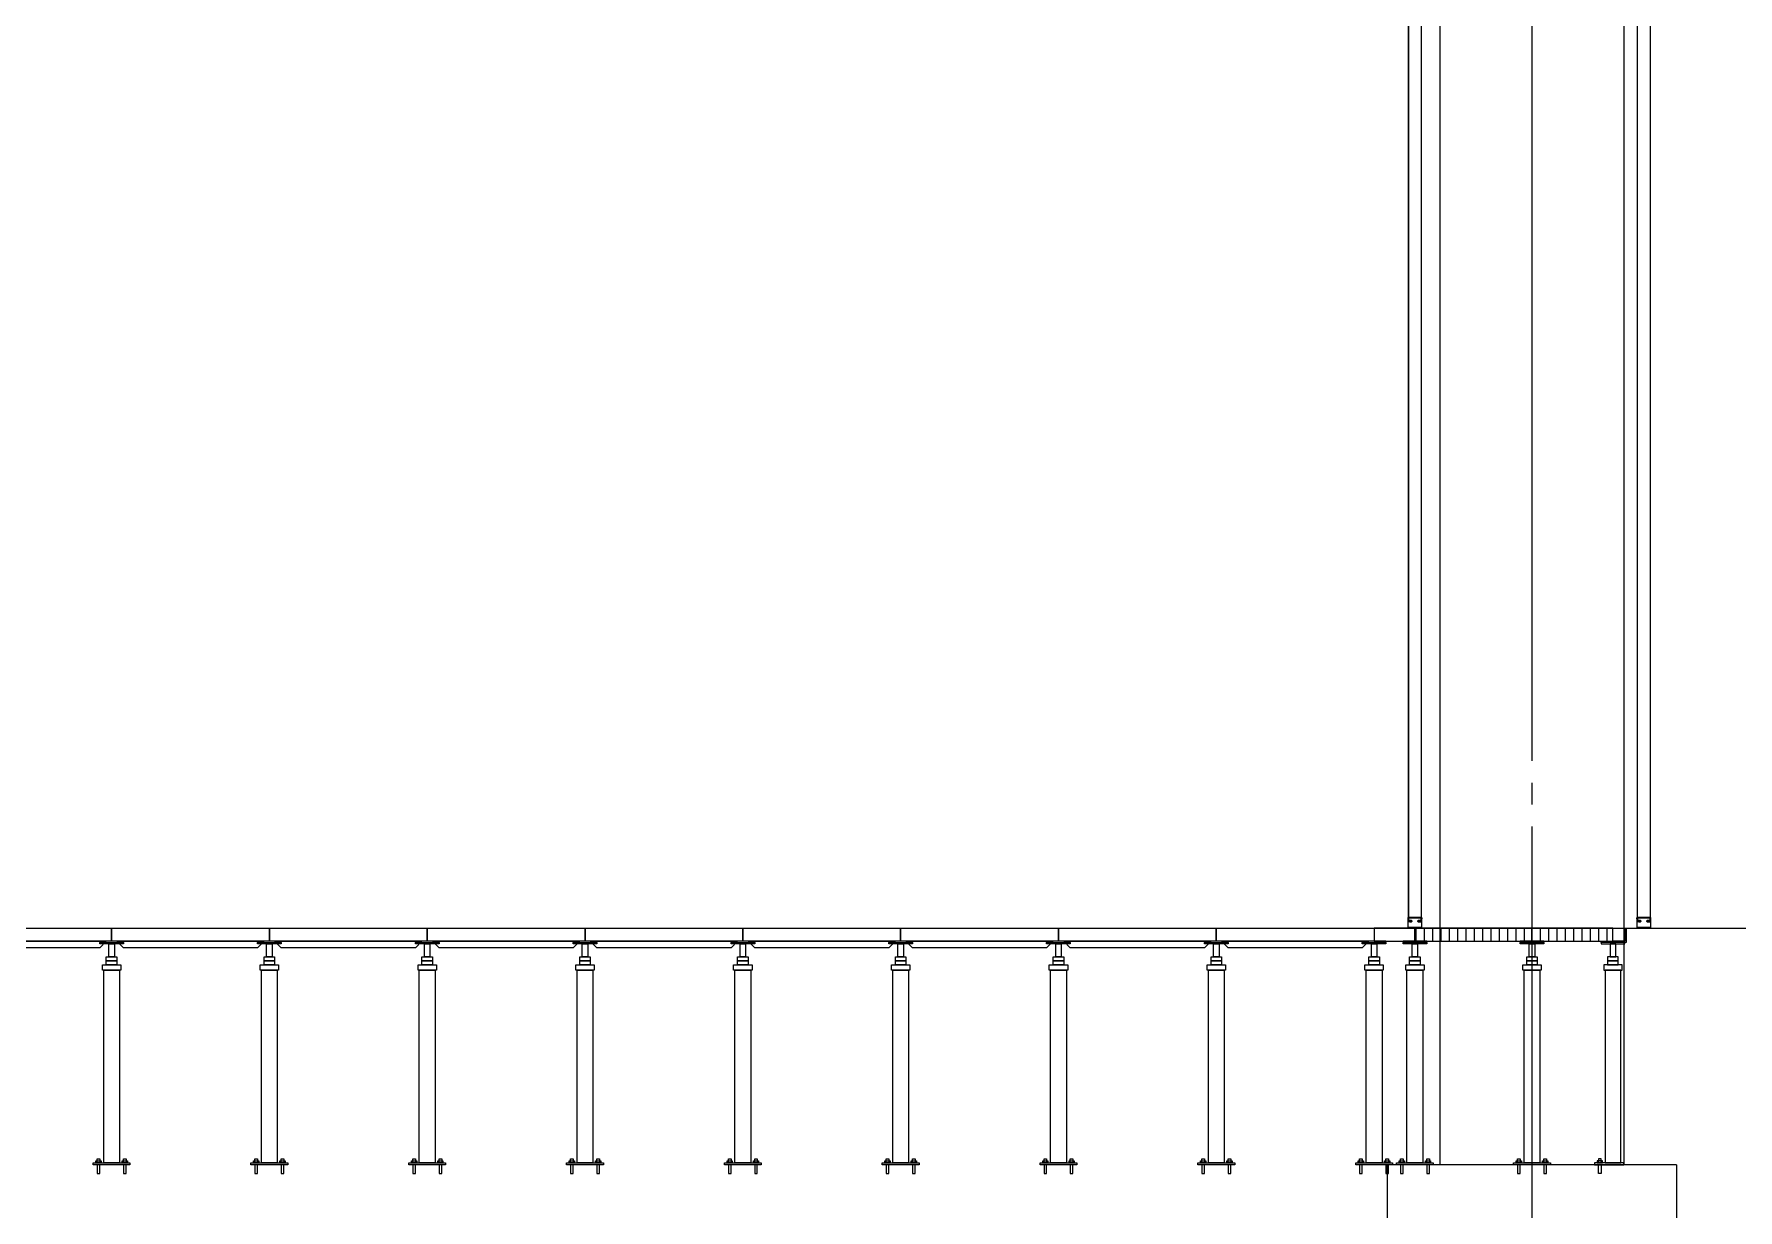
# Model space of a CAD drawing. Header units: millimetres. Extents: x -192235 to 515711, y 45168 to 947868.
# Drawn here: x 124305 to 130783, y 454878 to 459348 of the extents above; entities that cross this region are included whole.
import ezdxf

# ---------------------------------------------------------------- set-up
doc = ezdxf.new("R2010")
doc.units = ezdxf.units.MM
doc.header["$LTSCALE"] = 1000
doc.linetypes.add('TPH12-SEC-@20-1$0$CENTERK5', pattern=[6.916, 6.667, -0.083, 0.083, -0.083])
for name, color, linetype in [('TPH12-SEC-@20-1$0$H-SIN', 252, 'TPH12-SEC-@20-1$0$CENTERK5'), ('TPH12-SEC-@20-1$0$STEEL3', 252, 'Continuous'), ('TPH12-SEC-@20-1$0$SUGATA3', 252, 'Continuous'), ('YCD-Xfa-Sec-24$0$A-Raised Floor', 1, 'Continuous'), ('YCD-Xfa-Sec-24$0$partition-S', 3, 'Continuous'), ('YCD-Xfa-Sec-24$0$Raised Floor', 1, 'Continuous'), ('YCD-Xfa-Sec-24$0$SEC-RF', 1, 'Continuous')]:
    doc.layers.add(name, color=color, linetype=linetype)

# ---------------------------------------------------------------- blocks, each defined once
blk = doc.blocks.new('TPH12-SEC-@20-1')
at = {"layer": 'TPH12-SEC-@20-1$0$H-SIN'}
for p, q in [((130000, 484000), (130000, 447500)), ((84160.7, 455950), (201769.6, 455950))]:
    blk.add_line(p, q, dxfattribs=at)
at = {"layer": 'TPH12-SEC-@20-1$0$STEEL3'}
for p, q in [((129650, 463725), (129650, 455050)), ((130350, 463725), (130350, 455050))]:
    blk.add_line(p, q, dxfattribs=at)
at = {"layer": 'TPH12-SEC-@20-1$0$SUGATA3'}
for p, q in [((130550, 455050), (129450, 455050)), ((129450, 455050), (129450, 453200)), ((130550, 455050), (130550, 453200))]:
    blk.add_line(p, q, dxfattribs=at)
blk = doc.blocks.new('YCD-Xfa-Sec-24')
at = {"layer": 'YCD-Xfa-Sec-24$0$Raised Floor'}
h = blk.add_hatch(dxfattribs=at)
h.set_pattern_fill('ANSI31', color=256, scale=10, angle=45, style=0)
h.set_pattern_definition([(90, (911050, 375950), (-31.75, 7e-15), [])])
h.paths.add_polyline_path([(579692.1, 385950), (580000, 385950), (580000, 385900), (579692.1, 385900)])
h = blk.add_hatch(dxfattribs=at)
h.set_pattern_fill('ANSI31', color=256, scale=10, angle=45, style=0)
h.set_pattern_definition([(90, (911650, 375950), (-31.75, 7e-15), [])])
h.paths.add_polyline_path([(580000, 385950), (580445, 385950), (580445, 385900), (580000, 385900)])
at = {"layer": 'YCD-Xfa-Sec-24$0$A-Raised Floor', "elevation": 0}
for points in [[(579692.1, 385950), (580000, 385950), (580000, 385900), (579692.1, 385900)], [(580000, 385950), (580445, 385950), (580445, 385900), (580000, 385900)]]:
    blk.add_lwpolyline(points, close=True, dxfattribs=at)
at = {"layer": 'YCD-Xfa-Sec-24$0$partition-S'}
for p, q in [((579550.6, 391023.2, 0), (579550.6, 385974.8, 0)), ((579599.4, 391023.2, 0), (579599.4, 385974.8, 0)), ((579600, 391023.3, 0), (579600, 385974.8, 0)), ((580420.6, 391023.2, 0), (580420.6, 385974.8, 0)), ((580469.4, 391023.2, 0), (580469.4, 385974.8, 0)), ((580470, 391023.3, 0), (580470, 385974.8, 0)), ((579548.2, 385950, 0), (579548.2, 385990, 0)), ((579548.2, 385990, 0), (579549.7, 385990, 0)), ((579601.7, 385950, 0), (579548.2, 385950, 0)), ((579549.7, 385988.8, 0), (579549.2, 385988.8, 0)), ((579549.2, 385988.8, 0), (579549.7, 385980, 0)), ((579549.7, 385990, 0), (579549.7, 385988.8, 0)), ((579549.7, 385980, 0), (579549.7, 385953, 0)), ((579549.7, 385953, 0), (579551.2, 385951.5, 0)), ((579551.1, 385978.9, 0), (579551.1, 385987.9, 0)), ((579551.2, 385951.5, 0), (579568.5, 385951.5, 0)), ((579559, 385973.6, 0), (579551.8, 385973.6, 0)), ((579559, 385973, 0), (579551.8, 385973, 0)), ((579551.9, 385987.9, 0), (579551.9, 385978.9, 0)), ((579552.6, 385989.4, 0), (579597.4, 385989.4, 0)), ((579597.4, 385988.6, 0), (579552.6, 385988.6, 0)), ((579552.6, 385978.2, 0), (579562.2, 385978.2, 0)), ((579562.2, 385977.4, 0), (579552.6, 385977.4, 0)), ((579556.1, 385973.6, 0), (579556.1, 385974.4, 0)), ((579556.1, 385974.4, 0), (579562.2, 385974.4, 0)), ((579562.2, 385973.6, 0), (579556.1, 385973.6, 0)), ((579559, 385973, 0), (579559, 385973.6, 0)), ((579563.2, 385975.4, 0), (579563.2, 385976.4, 0)), ((579564, 385976.4, 0), (579564, 385975.4, 0)), ((579568.5, 385951.5, 0), (579570, 385952.5, 0)), ((579570, 385952.5, 0), (579574.5, 385952.5, 0)), ((579574.5, 385952.5, 0), (579575, 385952.2, 0)), ((579575, 385952.2, 0), (579575.5, 385952.5, 0)), ((579575.5, 385952.5, 0), (579580, 385952.5, 0)), ((579580, 385952.5, 0), (579581.5, 385951.5, 0)), ((579581.5, 385951.5, 0), (579598.7, 385951.5, 0)), ((579586, 385975.4, 0), (579586, 385976.4, 0)), ((579586.8, 385976.4, 0), (579586.8, 385975.4, 0)), ((579587.8, 385978.2, 0), (579597.4, 385978.2, 0)), ((579597.4, 385977.4, 0), (579587.8, 385977.4, 0)), ((579587.8, 385974.4, 0), (579593.9, 385974.4, 0)), ((579593.9, 385973.6, 0), (579587.8, 385973.6, 0)), ((579591, 385973.6, 0), (579598.2, 385973.6, 0)), ((579591, 385973, 0), (579591, 385973.6, 0)), ((579591, 385973, 0), (579598.2, 385973, 0)), ((579593.9, 385974.4, 0), (579593.9, 385973.6, 0)), ((579598.1, 385978.9, 0), (579598.1, 385987.9, 0)), ((579598.7, 385951.5, 0), (579600.2, 385953, 0)), ((579598.9, 385987.9, 0), (579598.9, 385978.9, 0)), ((579600.2, 385988.8, 0), (579600.2, 385990, 0)), ((579600.2, 385990, 0), (579601.7, 385990, 0)), ((579600.2, 385980, 0), (579600.7, 385988.8, 0)), ((579600.7, 385988.8, 0), (579600.2, 385988.8, 0)), ((579600.2, 385953, 0), (579600.2, 385980, 0)), ((579601.7, 385990, 0), (579601.7, 385950, 0)), ((580418.2, 385950, 0), (580418.2, 385990, 0)), ((580418.2, 385990, 0), (580419.7, 385990, 0)), ((580471.7, 385950, 0), (580418.2, 385950, 0)), ((580419.7, 385988.8, 0), (580419.2, 385988.8, 0)), ((580419.2, 385988.8, 0), (580419.7, 385980, 0)), ((580419.7, 385990, 0), (580419.7, 385988.8, 0)), ((580419.7, 385980, 0), (580419.7, 385953, 0)), ((580419.7, 385953, 0), (580421.2, 385951.5, 0)), ((580421.1, 385978.9, 0), (580421.1, 385987.9, 0)), ((580421.2, 385951.5, 0), (580438.5, 385951.5, 0)), ((580429, 385973.6, 0), (580421.8, 385973.6, 0)), ((580429, 385973, 0), (580421.8, 385973, 0)), ((580421.9, 385987.9, 0), (580421.9, 385978.9, 0)), ((580422.6, 385989.4, 0), (580467.4, 385989.4, 0)), ((580467.4, 385988.6, 0), (580422.6, 385988.6, 0)), ((580422.6, 385978.2, 0), (580432.2, 385978.2, 0)), ((580432.2, 385977.4, 0), (580422.6, 385977.4, 0)), ((580426.1, 385973.6, 0), (580426.1, 385974.4, 0)), ((580426.1, 385974.4, 0), (580432.2, 385974.4, 0)), ((580432.2, 385973.6, 0), (580426.1, 385973.6, 0)), ((580429, 385973, 0), (580429, 385973.6, 0)), ((580433.2, 385975.4, 0), (580433.2, 385976.4, 0)), ((580434, 385976.4, 0), (580434, 385975.4, 0)), ((580438.5, 385951.5, 0), (580440, 385952.5, 0)), ((580440, 385952.5, 0), (580444.5, 385952.5, 0)), ((580444.5, 385952.5, 0), (580445, 385952.2, 0)), ((580445, 385952.2, 0), (580445.5, 385952.5, 0)), ((580445.5, 385952.5, 0), (580450, 385952.5, 0)), ((580450, 385952.5, 0), (580451.5, 385951.5, 0)), ((580451.5, 385951.5, 0), (580468.7, 385951.5, 0)), ((580456, 385975.4, 0), (580456, 385976.4, 0)), ((580456.8, 385976.4, 0), (580456.8, 385975.4, 0)), ((580457.8, 385978.2, 0), (580467.4, 385978.2, 0)), ((580467.4, 385977.4, 0), (580457.8, 385977.4, 0)), ((580457.8, 385974.4, 0), (580463.9, 385974.4, 0)), ((580463.9, 385973.6, 0), (580457.8, 385973.6, 0)), ((580461, 385973.6, 0), (580468.2, 385973.6, 0)), ((580461, 385973, 0), (580461, 385973.6, 0)), ((580461, 385973, 0), (580468.2, 385973, 0)), ((580463.9, 385974.4, 0), (580463.9, 385973.6, 0)), ((580468.1, 385978.9, 0), (580468.1, 385987.9, 0)), ((580468.7, 385951.5, 0), (580470.2, 385953, 0)), ((580468.9, 385987.9, 0), (580468.9, 385978.9, 0)), ((580470.2, 385988.8, 0), (580470.2, 385990, 0)), ((580470.2, 385990, 0), (580471.7, 385990, 0)), ((580470.2, 385980, 0), (580470.7, 385988.8, 0)), ((580470.7, 385988.8, 0), (580470.2, 385988.8, 0)), ((580470.2, 385953, 0), (580470.2, 385980, 0)), ((580471.7, 385990, 0), (580471.7, 385950, 0))]:
    blk.add_line(p, q, dxfattribs=at)
for centre, radius, start, end in [((579551.8, 385974.8, 0), 1.8, 180, 270), ((579551.8, 385974.8, 0), 1.2, 180, 270), ((579552.6, 385987.9, 0), 1.5, 90, 180), ((579552.6, 385978.9, 0), 1.5, 180, 270), ((579552.6, 385987.9, 0), 0.698, 90, 180), ((579552.6, 385978.9, 0), 0.698, 180, 270), ((579562.2, 385976.4, 0), 1.79, 0, 90), ((579562.2, 385976.4, 0), 0.997, 0, 90), ((579562.2, 385975.4, 0), 1.79, 270, 0), ((579562.2, 385975.4, 0), 0.997, 270, 0), ((579587.8, 385976.4, 0), 1.79, 90, 180), ((579587.8, 385975.4, 0), 1.79, 180, 270), ((579587.8, 385976.4, 0), 0.997, 90, 180), ((579587.8, 385975.4, 0), 0.997, 180, 270), ((579597.4, 385987.9, 0), 1.5, 0, 90), ((579597.4, 385987.9, 0), 0.698, 360, 90), ((579597.4, 385978.9, 0), 0.698, 270, 0), ((579597.4, 385978.9, 0), 1.5, 270, 0), ((579598.2, 385974.8, 0), 1.78, 269.72358, 0.66735), ((579598.2, 385974.8, 0), 1.2, 270, 360), ((580421.8, 385974.8, 0), 1.8, 180, 270), ((580421.8, 385974.8, 0), 1.2, 180, 270), ((580422.6, 385987.9, 0), 1.5, 90, 180), ((580422.6, 385978.9, 0), 1.5, 180, 270), ((580422.6, 385987.9, 0), 0.698, 90, 180), ((580422.6, 385978.9, 0), 0.698, 180, 270), ((580432.2, 385976.4, 0), 1.79, 0, 90), ((580432.2, 385976.4, 0), 0.997, 0, 90), ((580432.2, 385975.4, 0), 1.79, 270, 0), ((580432.2, 385975.4, 0), 0.997, 270, 0), ((580457.8, 385976.4, 0), 1.79, 90, 180), ((580457.8, 385975.4, 0), 1.79, 180, 270), ((580457.8, 385976.4, 0), 0.997, 90, 180), ((580457.8, 385975.4, 0), 0.997, 180, 270), ((580467.4, 385987.9, 0), 1.5, 0, 90), ((580467.4, 385987.9, 0), 0.698, 360, 90), ((580467.4, 385978.9, 0), 0.698, 270, 0), ((580467.4, 385978.9, 0), 1.5, 270, 0), ((580468.2, 385974.8, 0), 1.78, 269.72358, 0.66735), ((580468.2, 385974.8, 0), 1.2, 270, 360)]:
    blk.add_arc(centre, radius, start, end, dxfattribs=at)
at = {"layer": 'YCD-Xfa-Sec-24$0$Raised Floor', "elevation": 0}
for points in [[(579692.1, 385950), (579647.1, 385950), (579647.1, 385900), (579692.1, 385900)], [(580400, 385900), (580490, 385900), (580490, 385895), (580400, 385895)], [(580400, 385890), (580490, 385890), (580490, 385895), (580400, 385895)], [(580455.5, 385890), (580434.5, 385890), (580434.5, 385840), (580455.5, 385840)], [(580465, 385840), (580425, 385840), (580425, 385825), (580465, 385825)], [(580465, 385825), (580425, 385825), (580425, 385810), (580465, 385810)], [(580480, 385810), (580410, 385810), (580410, 385790), (580480, 385790)], [(580475, 385790), (580415, 385790), (580415, 385057), (580475, 385057)], [(580375, 385050), (580515, 385050), (580515, 385057), (580375, 385057)], [(580405, 385065), (580385, 385065), (580385, 385057), (580405, 385057)], [(580400, 385072), (580390, 385072), (580390, 385057), (580400, 385057)], [(580400, 385017), (580390, 385017), (580390, 385050), (580400, 385050)], [(580505, 385065), (580485, 385065), (580485, 385057), (580505, 385057)], [(580500, 385072), (580490, 385072), (580490, 385057), (580500, 385057)], [(580500, 385017), (580490, 385017), (580490, 385050), (580500, 385050)]]:
    blk.add_lwpolyline(points, close=True, dxfattribs=at)
at = {"layer": 'YCD-Xfa-Sec-24$0$Raised Floor'}
for points in [[(580600, 385900), (580445, 385900), (580445, 385950), (580600, 385950)], [(581200, 385950), (580600, 385950), (580600, 385900), (581200, 385900)], [(581800, 385950), (581200, 385950), (581200, 385900), (581800, 385900)], [(582400, 385950), (581800, 385950), (581800, 385900), (582400, 385900)], [(583000, 385950), (582400, 385950), (582400, 385900), (583000, 385900)], [(583600, 385950), (583000, 385950), (583000, 385900), (583600, 385900)], [(584200, 385950), (583600, 385950), (583600, 385900), (584200, 385900)], [(584800, 385950), (584200, 385950), (584200, 385900), (584800, 385900)], [(585400, 385950), (584800, 385950), (584800, 385900), (585400, 385900)], [(586000, 385950), (585400, 385950), (585400, 385900), (586000, 385900)], [(579737.1, 385890), (579647.1, 385890), (579647.1, 385895), (579737.1, 385895)], [(579681.6, 385890), (579702.6, 385890), (579702.6, 385840), (579681.6, 385840)], [(579955, 385900), (580045, 385900), (580045, 385895), (579955, 385895)], [(579955, 385890), (580045, 385890), (580045, 385895), (579955, 385895)], [(580010.5, 385890), (579989.5, 385890), (579989.5, 385840), (580010.5, 385840)], [(580555, 385900), (580645, 385900), (580645, 385895), (580555, 385895)], [(580555, 385890), (580645, 385890), (580645, 385895), (580555, 385895)], [(580610.5, 385890), (580589.5, 385890), (580589.5, 385840), (580610.5, 385840)], [(580645, 385875), (581155, 385875), (581180, 385900), (580620, 385900)], [(581155, 385900), (581245, 385900), (581245, 385895), (581155, 385895)], [(581155, 385890), (581245, 385890), (581245, 385895), (581155, 385895)], [(581210.5, 385890), (581189.5, 385890), (581189.5, 385840), (581210.5, 385840)], [(581245, 385875), (581755, 385875), (581780, 385900), (581220, 385900)], [(581755, 385900), (581845, 385900), (581845, 385895), (581755, 385895)], [(581755, 385890), (581845, 385890), (581845, 385895), (581755, 385895)], [(581810.5, 385890), (581789.5, 385890), (581789.5, 385840), (581810.5, 385840)], [(581845, 385875), (582355, 385875), (582380, 385900), (581820, 385900)], [(582355, 385900), (582445, 385900), (582445, 385895), (582355, 385895)], [(582355, 385890), (582445, 385890), (582445, 385895), (582355, 385895)], [(582410.5, 385890), (582389.5, 385890), (582389.5, 385840), (582410.5, 385840)], [(582445, 385875), (582955, 385875), (582980, 385900), (582420, 385900)], [(582955, 385900), (583045, 385900), (583045, 385895), (582955, 385895)], [(582955, 385890), (583045, 385890), (583045, 385895), (582955, 385895)], [(583010.5, 385890), (582989.5, 385890), (582989.5, 385840), (583010.5, 385840)], [(583045, 385875), (583555, 385875), (583580, 385900), (583020, 385900)], [(583555, 385900), (583645, 385900), (583645, 385895), (583555, 385895)], [(583555, 385890), (583645, 385890), (583645, 385895), (583555, 385895)], [(583610.5, 385890), (583589.5, 385890), (583589.5, 385840), (583610.5, 385840)], [(583645, 385875), (584155, 385875), (584180, 385900), (583620, 385900)], [(584155, 385900), (584245, 385900), (584245, 385895), (584155, 385895)], [(584155, 385890), (584245, 385890), (584245, 385895), (584155, 385895)], [(584210.5, 385890), (584189.5, 385890), (584189.5, 385840), (584210.5, 385840)], [(584245, 385875), (584755, 385875), (584780, 385900), (584220, 385900)], [(584755, 385900), (584845, 385900), (584845, 385895), (584755, 385895)], [(584755, 385890), (584845, 385890), (584845, 385895), (584755, 385895)], [(584810.5, 385890), (584789.5, 385890), (584789.5, 385840), (584810.5, 385840)], [(584845, 385875), (585355, 385875), (585380, 385900), (584820, 385900)], [(585355, 385900), (585445, 385900), (585445, 385895), (585355, 385895)], [(585355, 385900), (585445, 385900), (585445, 385895), (585355, 385895)], [(585355, 385890), (585445, 385890), (585445, 385895), (585355, 385895)], [(585355, 385890), (585445, 385890), (585445, 385895), (585355, 385895)], [(585410.5, 385890), (585389.5, 385890), (585389.5, 385840), (585410.5, 385840)], [(585410.5, 385890), (585389.5, 385890), (585389.5, 385840), (585410.5, 385840)], [(585445, 385875), (585955, 385875), (585980, 385900), (585420, 385900)], [(579672.1, 385840), (579712.1, 385840), (579712.1, 385825), (579672.1, 385825)], [(579672.1, 385825), (579712.1, 385825), (579712.1, 385810), (579672.1, 385810)], [(580020, 385840), (579980, 385840), (579980, 385825), (580020, 385825)], [(580020, 385825), (579980, 385825), (579980, 385810), (580020, 385810)], [(580620, 385840), (580580, 385840), (580580, 385825), (580620, 385825)], [(580620, 385825), (580580, 385825), (580580, 385810), (580620, 385810)], [(581220, 385840), (581180, 385840), (581180, 385825), (581220, 385825)], [(581220, 385825), (581180, 385825), (581180, 385810), (581220, 385810)], [(581820, 385840), (581780, 385840), (581780, 385825), (581820, 385825)], [(581820, 385825), (581780, 385825), (581780, 385810), (581820, 385810)], [(582420, 385840), (582380, 385840), (582380, 385825), (582420, 385825)], [(582420, 385825), (582380, 385825), (582380, 385810), (582420, 385810)], [(583020, 385840), (582980, 385840), (582980, 385825), (583020, 385825)], [(583020, 385825), (582980, 385825), (582980, 385810), (583020, 385810)], [(583620, 385840), (583580, 385840), (583580, 385825), (583620, 385825)], [(583620, 385825), (583580, 385825), (583580, 385810), (583620, 385810)], [(584220, 385840), (584180, 385840), (584180, 385825), (584220, 385825)], [(584220, 385825), (584180, 385825), (584180, 385810), (584220, 385810)], [(584820, 385840), (584780, 385840), (584780, 385825), (584820, 385825)], [(584820, 385825), (584780, 385825), (584780, 385810), (584820, 385810)], [(585420, 385840), (585380, 385840), (585380, 385825), (585420, 385825)], [(585420, 385840), (585380, 385840), (585380, 385825), (585420, 385825)], [(585420, 385825), (585380, 385825), (585380, 385810), (585420, 385810)], [(585420, 385825), (585380, 385825), (585380, 385810), (585420, 385810)], [(579657.1, 385810), (579727.1, 385810), (579727.1, 385790), (579657.1, 385790)], [(579662.1, 385790), (579722.1, 385790), (579722.1, 385057), (579662.1, 385057)], [(580035, 385810), (579965, 385810), (579965, 385790), (580035, 385790)], [(580030, 385790), (579970, 385790), (579970, 385057), (580030, 385057)], [(580635, 385810), (580565, 385810), (580565, 385790), (580635, 385790)], [(580630, 385790), (580570, 385790), (580570, 385057), (580630, 385057)], [(581235, 385810), (581165, 385810), (581165, 385790), (581235, 385790)], [(581230, 385790), (581170, 385790), (581170, 385057), (581230, 385057)], [(581835, 385810), (581765, 385810), (581765, 385790), (581835, 385790)], [(581830, 385790), (581770, 385790), (581770, 385057), (581830, 385057)], [(582435, 385810), (582365, 385810), (582365, 385790), (582435, 385790)], [(582430, 385790), (582370, 385790), (582370, 385057), (582430, 385057)], [(583035, 385810), (582965, 385810), (582965, 385790), (583035, 385790)], [(583030, 385790), (582970, 385790), (582970, 385057), (583030, 385057)], [(583635, 385810), (583565, 385810), (583565, 385790), (583635, 385790)], [(583630, 385790), (583570, 385790), (583570, 385057), (583630, 385057)], [(584235, 385810), (584165, 385810), (584165, 385790), (584235, 385790)], [(584230, 385790), (584170, 385790), (584170, 385057), (584230, 385057)], [(584835, 385810), (584765, 385810), (584765, 385790), (584835, 385790)], [(584830, 385790), (584770, 385790), (584770, 385057), (584830, 385057)], [(585435, 385810), (585365, 385810), (585365, 385790), (585435, 385790)], [(585435, 385810), (585365, 385810), (585365, 385790), (585435, 385790)], [(585430, 385790), (585370, 385790), (585370, 385057), (585430, 385057)], [(585430, 385790), (585370, 385790), (585370, 385057), (585430, 385057)], [(579762.1, 385050), (579650, 385050), (579650, 385057), (579762.1, 385057)], [(579732.1, 385065), (579752.1, 385065), (579752.1, 385057), (579732.1, 385057)], [(579737.1, 385072), (579747.1, 385072), (579747.1, 385057), (579737.1, 385057)], [(579737.1, 385017), (579747.1, 385017), (579747.1, 385050), (579737.1, 385050)], [(579930, 385050), (580070, 385050), (580070, 385057), (579930, 385057)], [(579960, 385065), (579940, 385065), (579940, 385057), (579960, 385057)], [(579955, 385072), (579945, 385072), (579945, 385057), (579955, 385057)], [(579955, 385017), (579945, 385017), (579945, 385050), (579955, 385050)], [(580060, 385065), (580040, 385065), (580040, 385057), (580060, 385057)], [(580055, 385072), (580045, 385072), (580045, 385057), (580055, 385057)], [(580055, 385017), (580045, 385017), (580045, 385050), (580055, 385050)], [(580530, 385050), (580670, 385050), (580670, 385057), (580530, 385057)], [(580560, 385065), (580540, 385065), (580540, 385057), (580560, 385057)], [(580555, 385072), (580545, 385072), (580545, 385057), (580555, 385057)], [(580555, 385017), (580545, 385017), (580545, 385050), (580555, 385050)], [(580660, 385065), (580640, 385065), (580640, 385057), (580660, 385057)], [(580655, 385072), (580645, 385072), (580645, 385057), (580655, 385057)], [(580655, 385017), (580645, 385017), (580645, 385050), (580655, 385050)], [(581130, 385050), (581270, 385050), (581270, 385057), (581130, 385057)], [(581160, 385065), (581140, 385065), (581140, 385057), (581160, 385057)], [(581155, 385072), (581145, 385072), (581145, 385057), (581155, 385057)], [(581155, 385017), (581145, 385017), (581145, 385050), (581155, 385050)], [(581260, 385065), (581240, 385065), (581240, 385057), (581260, 385057)], [(581255, 385072), (581245, 385072), (581245, 385057), (581255, 385057)], [(581255, 385017), (581245, 385017), (581245, 385050), (581255, 385050)], [(581730, 385050), (581870, 385050), (581870, 385057), (581730, 385057)], [(581760, 385065), (581740, 385065), (581740, 385057), (581760, 385057)], [(581755, 385072), (581745, 385072), (581745, 385057), (581755, 385057)], [(581755, 385017), (581745, 385017), (581745, 385050), (581755, 385050)], [(581860, 385065), (581840, 385065), (581840, 385057), (581860, 385057)], [(581855, 385072), (581845, 385072), (581845, 385057), (581855, 385057)], [(581855, 385017), (581845, 385017), (581845, 385050), (581855, 385050)], [(582330, 385050), (582470, 385050), (582470, 385057), (582330, 385057)], [(582360, 385065), (582340, 385065), (582340, 385057), (582360, 385057)], [(582355, 385072), (582345, 385072), (582345, 385057), (582355, 385057)], [(582355, 385017), (582345, 385017), (582345, 385050), (582355, 385050)], [(582460, 385065), (582440, 385065), (582440, 385057), (582460, 385057)], [(582455, 385072), (582445, 385072), (582445, 385057), (582455, 385057)], [(582455, 385017), (582445, 385017), (582445, 385050), (582455, 385050)], [(582930, 385050), (583070, 385050), (583070, 385057), (582930, 385057)], [(582960, 385065), (582940, 385065), (582940, 385057), (582960, 385057)], [(582955, 385072), (582945, 385072), (582945, 385057), (582955, 385057)], [(582955, 385017), (582945, 385017), (582945, 385050), (582955, 385050)], [(583060, 385065), (583040, 385065), (583040, 385057), (583060, 385057)], [(583055, 385072), (583045, 385072), (583045, 385057), (583055, 385057)], [(583055, 385017), (583045, 385017), (583045, 385050), (583055, 385050)], [(583530, 385050), (583670, 385050), (583670, 385057), (583530, 385057)], [(583560, 385065), (583540, 385065), (583540, 385057), (583560, 385057)], [(583555, 385072), (583545, 385072), (583545, 385057), (583555, 385057)], [(583555, 385017), (583545, 385017), (583545, 385050), (583555, 385050)], [(583660, 385065), (583640, 385065), (583640, 385057), (583660, 385057)], [(583655, 385072), (583645, 385072), (583645, 385057), (583655, 385057)], [(583655, 385017), (583645, 385017), (583645, 385050), (583655, 385050)], [(584130, 385050), (584270, 385050), (584270, 385057), (584130, 385057)], [(584160, 385065), (584140, 385065), (584140, 385057), (584160, 385057)], [(584155, 385072), (584145, 385072), (584145, 385057), (584155, 385057)], [(584155, 385017), (584145, 385017), (584145, 385050), (584155, 385050)], [(584260, 385065), (584240, 385065), (584240, 385057), (584260, 385057)], [(584255, 385072), (584245, 385072), (584245, 385057), (584255, 385057)], [(584255, 385017), (584245, 385017), (584245, 385050), (584255, 385050)], [(584730, 385050), (584870, 385050), (584870, 385057), (584730, 385057)], [(584760, 385065), (584740, 385065), (584740, 385057), (584760, 385057)], [(584755, 385072), (584745, 385072), (584745, 385057), (584755, 385057)], [(584755, 385017), (584745, 385017), (584745, 385050), (584755, 385050)], [(584860, 385065), (584840, 385065), (584840, 385057), (584860, 385057)], [(584855, 385072), (584845, 385072), (584845, 385057), (584855, 385057)], [(584855, 385017), (584845, 385017), (584845, 385050), (584855, 385050)], [(585330, 385050), (585470, 385050), (585470, 385057), (585330, 385057)], [(585330, 385050), (585470, 385050), (585470, 385057), (585330, 385057)], [(585360, 385065), (585340, 385065), (585340, 385057), (585360, 385057)], [(585360, 385065), (585340, 385065), (585340, 385057), (585360, 385057)], [(585355, 385072), (585345, 385072), (585345, 385057), (585355, 385057)], [(585355, 385072), (585345, 385072), (585345, 385057), (585355, 385057)], [(585355, 385017), (585345, 385017), (585345, 385050), (585355, 385050)], [(585355, 385017), (585345, 385017), (585345, 385050), (585355, 385050)], [(585460, 385065), (585440, 385065), (585440, 385057), (585460, 385057)], [(585460, 385065), (585440, 385065), (585440, 385057), (585460, 385057)], [(585455, 385072), (585445, 385072), (585445, 385057), (585455, 385057)], [(585455, 385072), (585445, 385072), (585445, 385057), (585455, 385057)], [(585455, 385017), (585445, 385017), (585445, 385050), (585455, 385050)], [(585455, 385017), (585445, 385017), (585445, 385050), (585455, 385050)]]:
    blk.add_lwpolyline(points, close=True, dxfattribs=at)
at = {"layer": 'YCD-Xfa-Sec-24$0$SEC-RF'}
blk.add_lwpolyline([(579737.1, 385900), (579647.1, 385900), (579647.1, 385950), (579642.1, 385950), (579642.1, 385895), (579737.1, 385895), (579737.1, 385900)], dxfattribs=at)
blk.add_lwpolyline([(579737.1, 385900), (579647.1, 385900), (579647.1, 385950), (579642.1, 385950), (579642.1, 385895), (579737.1, 385895), (579737.1, 385900)], dxfattribs=at)

msp = doc.modelspace()

# ---------------------------------------------------------------- block references
msp.add_blockref('TPH12-SEC-@20-1', (0, 0))

# ---------------------------------------------------------------- next in the draw order: block references
at = {"xscale": -1}
msp.add_blockref('YCD-Xfa-Sec-24', (710000, 70000), dxfattribs=at)

doc.saveas('drawing.dxf')
